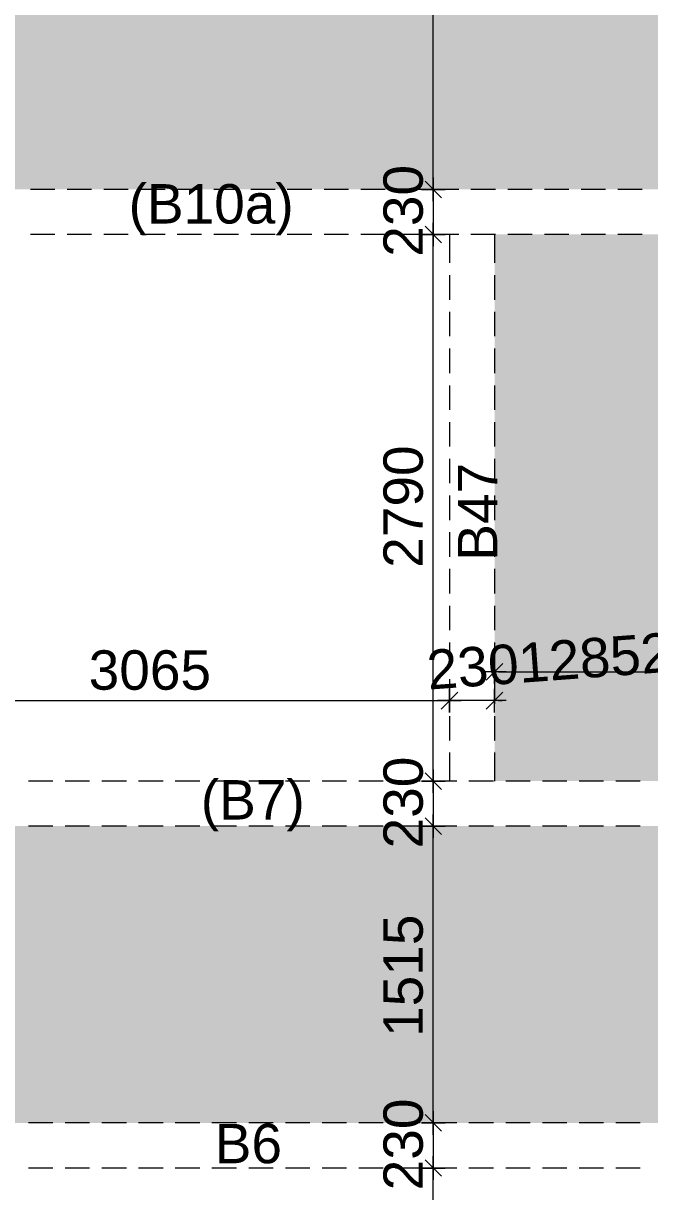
# Model space of a CAD drawing. Header units: millimetres. Extents: x -1303 to 98744, y -1303 to 90097.
# Drawn here: x 9123 to 12321, y 20072 to 26035 of the extents above; entities that cross this region are included whole.
import ezdxf

# ---------------------------------------------------------------- set-up
doc = ezdxf.new("R2010")
doc.units = ezdxf.units.MM
doc.layers.add('PDF_Geometry', color=7, linetype='Continuous')
doc.layers.add('PDF_Text', color=7, linetype='Continuous')
doc.layers.add('PDF_Solid Fills', color=192, linetype='Continuous', true_color=0xc2c0c0c0)
doc.styles.add('PDF ArialMT', font='arial.ttf')

msp = doc.modelspace()

# ---------------------------------------------------------------- hatches: boundary and pattern name
at = {"layer": 'PDF_Solid Fills', "true_color": 0x0000b2}
h = msp.add_hatch(color=33, dxfattribs=at)
h.paths.add_polyline_path([(22404.2843, 31942.72087), (22404.2843, 32112.74047), (19209.26177, 32112.74047), (19209.26177, 30922.67974), (22404.2843, 30922.67974), (22404.2843, 31642.7072), (21409.2932, 31642.7072), (21409.2932, 31942.72087)], flags=0)
h.paths.add_polyline_path([(11529.29261, 29607.70354), (11529.29261, 32397.68983), (12814.30857, 32397.68983), (12814.30857, 29607.70354)], flags=0)
h.paths.add_polyline_path([(12814.30857, 32627.71257), (12814.30857, 34142.75024), (8234.23832, 34142.75024), (8234.23832, 32627.71257)], flags=0)
h.paths.add_polyline_path([(12814.30857, 22167.74491), (12814.30857, 24957.72913), (11529.29261, 24957.72913), (11529.29261, 22167.74491)], flags=0)
h.paths.add_polyline_path([(8234.23832, 21937.72009), (8234.23832, 20422.68242), (12814.30857, 20422.68242), (12814.30857, 21937.72009)], flags=0)
h.paths.add_polyline_path([(21869.25605, 23642.75499), (21869.25605, 22452.69219), (19209.26177, 22452.69219), (19209.26177, 23642.75499)], flags=0)
h.paths.add_polyline_path([(23229.25373, 22452.69219), (23229.25373, 23642.75499), (25959.23687, 23642.75499), (25959.23687, 22452.69219)], flags=0)
h.paths.add_polyline_path([(32354.27376, 21952.6997), (32354.27376, 20422.68242), (36934.25928, 20422.68242), (36934.25928, 21952.6997)], flags=0)
h.paths.add_polyline_path([(33639.29074, 24957.72913), (33639.29074, 22182.72451), (32354.27376, 22182.72451), (32354.27376, 24957.72913)], flags=0)
h.paths.add_polyline_path([(26964.2984, 30922.67974), (26964.2984, 32112.74047), (30159.32092, 32112.74047), (30159.32092, 30922.67974)], flags=0)
h.paths.add_polyline_path([(28349.2614, 32342.68057), (28349.2614, 33242.7154), (27564.23691, 33242.7154), (27564.23691, 32342.68057)], flags=0)
h.paths.add_polyline_path([(40634.2682, 32627.71257), (40634.2682, 34142.75024), (36554.27309, 34142.75024), (36554.27309, 32627.71257)], flags=0)
h.paths.add_polyline_path([(36554.27309, 29607.70354), (36554.27309, 32397.68983), (37839.28802, 32397.68983), (37839.28802, 29607.70354)], flags=0)
h.paths.add_polyline_path([(41994.26382, 34142.75024), (41994.26382, 32627.71257), (46074.25892, 32627.71257), (46074.25892, 34142.75024)], flags=0)
h.paths.add_polyline_path([(46074.25892, 32397.68983), (46074.25892, 29607.70354), (44789.244, 29607.70354), (44789.244, 32397.68983)], flags=0)
h.paths.add_polyline_path([(45694.27273, 20422.68242), (45694.27273, 21952.6997), (50274.26033, 21952.6997), (50274.26033, 20422.68242)], flags=0)
h.paths.add_polyline_path([(48989.24127, 22182.72451), (48989.24127, 24957.72913), (50274.26033, 24957.72913), (50274.26033, 22182.72451)], flags=0)
h.paths.add_polyline_path([(52469.2958, 32112.74047), (52469.2958, 30922.67974), (55664.23361, 30922.67974), (55664.23361, 32112.74047)], flags=0)
h.paths.add_polyline_path([(55064.29717, 32342.68057), (55064.29717, 33242.7154), (54439.30655, 33242.7154), (54439.30655, 32342.68057)], flags=0)
h.paths.add_polyline_path([(63419.27024, 30922.67974), (63419.27024, 32112.74047), (60524.25933, 32112.74047), (60524.25933, 31222.69135), (60224.24978, 31222.69135), (60224.24978, 30922.67974)], flags=0)
h.paths.add_polyline_path([(60819.28118, 23642.75499), (60819.28118, 22452.69219), (63419.27024, 22452.69219), (63419.27024, 23642.75499)], flags=0)
h.paths.add_polyline_path([(56669.29721, 23642.75499), (56669.29721, 22452.69219), (59359.2507, 22452.69219), (59359.2507, 23642.75499)], flags=0)
h.paths.add_polyline_path([(71099.24354, 29607.70354), (71099.24354, 32397.68983), (69814.31126, 32397.68983), (69814.31126, 29607.70354)], flags=0)
h.paths.add_polyline_path([(71099.24354, 22167.74491), (71099.24354, 24957.72913), (69814.31126, 24957.72913), (69814.31126, 22167.74491)], flags=0)
h.paths.add_polyline_path([(69814.31126, 21937.72009), (69814.31126, 20422.68242), (74394.29472, 20422.68242), (74394.29472, 21937.72009)], flags=0)
h.paths.add_polyline_path([(69814.31126, 34142.75024), (69814.31126, 32627.71257), (74394.29472, 32627.71257), (74394.29472, 34142.75024)], flags=0)
at = {"layer": 'PDF_Solid Fills', "true_color": 0x00007f}
h = msp.add_hatch(color=254, dxfattribs=at)
h.paths.add_polyline_path([(31469.30117, 29377.68079), (31469.30117, 25187.75188), (33129.31253, 25187.75188), (33129.31253, 29377.68079)], flags=0)
h.paths.add_polyline_path([(33359.25057, 25187.75188), (33359.25057, 29377.68079), (36934.25928, 29377.68079), (36934.25928, 25187.75188)], flags=0)
h.paths.add_polyline_path([(37164.2841, 25187.75188), (37164.2841, 29377.68079), (40934.27775, 29377.68079), (40934.27775, 25187.75188)], flags=0)
h.paths.add_polyline_path([(41164.30255, 25182.67534), (41164.30255, 29377.68079), (45464.24791, 29377.68079), (45464.24791, 25182.67534)], flags=0)
h.paths.add_polyline_path([(45694.27273, 29377.68079), (45694.27273, 25187.75188), (49039.2587, 25187.75188), (49039.2587, 29377.68079)], flags=0)
h.paths.add_polyline_path([(49269.28352, 25187.75188), (49269.28352, 29377.68079), (51159.31349, 29377.68079), (51159.31349, 25187.75188)], flags=0)
h.paths.add_polyline_path([(41164.30255, 21382.72041), (41164.30255, 24957.72913), (45464.24791, 24957.72913), (45464.24791, 21382.72041)], flags=0)
h.paths.add_polyline_path([(37164.2841, 24957.72913), (37164.2841, 21382.72041), (40934.27775, 21382.72041), (40934.27775, 24957.72913)], flags=0)
h.paths.add_polyline_path([(40934.27775, 19182.68898), (40934.27775, 21152.69766), (37164.2841, 21152.69766), (37164.2841, 18512.67482), (40864.28888, 18512.67482), (40864.28888, 19182.68898)], flags=0)
h.paths.add_polyline_path([(41164.30255, 21152.69766), (41164.30255, 18512.67482), (43234.25726, 18512.67482), (43234.25726, 21152.69766)], flags=0)
h.paths.add_polyline_path([(41164.30255, 18282.73679), (45464.24791, 18282.73679), (45464.24791, 15760.43508), (41164.30255, 15663.95813)], flags=0)
h.paths.add_polyline_path([(37164.2841, 18282.73679), (40934.27775, 18282.73679), (40934.27775, 15658.79481), (37164.2841, 15574.16518)], flags=0)
h.paths.add_polyline_path([(12814.30857, 29377.68079), (12814.30857, 25187.75188), (8234.23832, 25187.75188), (8234.23832, 29377.68079)], flags=0)
h.paths.add_polyline_path([(13044.24764, 25187.75188), (13044.24764, 29377.68079), (15954.23712, 29377.68079), (15954.23712, 25187.75188)], flags=0)
h.paths.add_polyline_path([(16184.2609, 29377.68079), (16184.2609, 25187.75188), (18909.25016, 25187.75188), (18909.25016, 29377.68079)], flags=0)
h.paths.add_polyline_path([(66559.28558, 25187.75188), (66559.28558, 29377.68079), (63649.29506, 29377.68079), (63649.29506, 25187.75188)], flags=0)
h.paths.add_polyline_path([(66789.30626, 25187.75188), (66789.30626, 29377.68079), (69584.28231, 29377.68079), (69584.28231, 25187.75188)], flags=0)
h.paths.add_polyline_path([(69814.31126, 29377.68079), (69814.31126, 25187.75188), (74394.29472, 25187.75188), (74394.29472, 29377.68079)], flags=0)

# ---------------------------------------------------------------- linework, layer by layer
at = {"layer": 'PDF_Geometry', "color": 122, "lineweight": 0, "true_color": 0x00b88a}
for points in [[(11216.58656, 25227.02118), (11216.58656, 25207.55595), (11216.58656, 29356.94694), (11216.58656, 29337.48171)], [(11216.58656, 25187.24567), (11216.58656, 24957.05143)], [(11216.58656, 22207.4357), (11216.58656, 22187.12542), (11216.58656, 24937.58828), (11216.58656, 24917.27592)], [(11528.86905, 22664.43569), (11528.86905, 22784.60934)], [(11588.95691, 22724.52355), (11468.78223, 22724.52355)], [(11571.18386, 22766.83836), (11486.55424, 22682.20874)], [(11549.18037, 22724.52355), (12794.08196, 22724.52355), (12773.77168, 22724.52355)], [(11571.18386, 22620.42869), (11486.55424, 22534.95194)], [(11528.86905, 22518.02602), (11528.86905, 22637.35462)], [(8274.01384, 22578.11388), (8253.70251, 22578.11388), (11279.21165, 22578.11388), (11258.90137, 22578.11388)], [(11528.86905, 22578.11388), (11298.67688, 22578.11388)], [(11588.95691, 22578.11388), (11468.78223, 22578.11388)], [(11549.18037, 22578.11388), (11568.64559, 22578.11388)], [(11216.58656, 22167.66019), (11216.58656, 21937.46803)], [(11216.58656, 20462.37323), (11216.58656, 20442.06087), (11216.58656, 21917.15567), (11216.58656, 21897.69044)], [(11216.58656, 20422.59772), (11216.58656, 20192.40347)], [(11216.58656, 17142.35257), (11216.58656, 17122.04229), (11216.58656, 20172.09319), (11216.58656, 20152.62796)]]:
    msp.add_lwpolyline(points, dxfattribs=at)
for points in [[(11258.90137, 25144.93086), (11174.27175, 25229.56049)], [(11216.58656, 25127.15781), (11216.58656, 25247.33146)], [(11156.49869, 25187.24567), (11276.67338, 25187.24567)], [(11174.27175, 24999.36624), (11258.90137, 24914.73662)], [(11216.58656, 25017.13929), (11216.58656, 24896.96564)], [(11276.67338, 24957.05143), (11156.49869, 24957.05143)], [(11340.99169, 22620.42869), (11256.36207, 22534.95194)], [(11298.67688, 22518.02602), (11298.67688, 22637.35462)], [(11358.76371, 22578.11388), (11238.59005, 22578.11388)], [(11258.90137, 22124.49826), (11174.27175, 22209.97501)], [(11216.58656, 22107.57233), (11216.58656, 22226.90093)], [(11156.49869, 22167.66019), (11276.67338, 22167.66019)], [(11174.27175, 21979.78284), (11258.90137, 21895.15321)], [(11216.58656, 21997.55382), (11216.58656, 21877.38016)], [(11276.67338, 21937.46803), (11156.49869, 21937.46803)], [(11258.90137, 20380.2829), (11174.27175, 20464.91253)], [(11216.58656, 20362.50985), (11216.58656, 20482.68351)], [(11156.49869, 20422.59772), (11276.67338, 20422.59772)], [(11174.27175, 20234.71829), (11258.90137, 20150.08866)], [(11216.58656, 20252.49134), (11216.58656, 20132.31768)], [(11276.67338, 20192.40347), (11156.49869, 20192.40347)]]:
    msp.add_lwpolyline(points, close=True, dxfattribs=at)
at = {"layer": 'PDF_Geometry', "color": 157, "lineweight": 0, "true_color": 0x3f5f7f}
for points in [[(9283.64568, 25187.24567), (9159.23952, 25187.24567)], [(9471.52305, 25187.24567), (9346.27182, 25187.24567)], [(9658.55431, 25187.24567), (9534.14917, 25187.24567)], [(9846.4327, 25187.24567), (9721.18045, 25187.24567)], [(10033.46397, 25187.24567), (9909.05883, 25187.24567)], [(10221.34132, 25187.24567), (10096.0901, 25187.24567)], [(10409.21971, 25187.24567), (10283.96746, 25187.24567)], [(10596.25098, 25187.24567), (10470.99872, 25187.24567)], [(10784.12834, 25187.24567), (10658.87711, 25187.24567)], [(10971.16064, 25187.24567), (10846.75447, 25187.24567)], [(11159.038, 25187.24567), (11033.78574, 25187.24567)], [(11346.06927, 25187.24567), (11221.66412, 25187.24567)], [(11533.94766, 25187.24567), (11408.6954, 25187.24567)], [(11720.97892, 25187.24567), (11596.57275, 25187.24567)], [(11908.85628, 25187.24567), (11783.60505, 25187.24567)], [(12096.73467, 25187.24567), (11971.48241, 25187.24567)], [(12283.76593, 25187.24567), (12158.51368, 25187.24567)], [(9283.64568, 24957.05143), (9159.23952, 24957.05143)], [(9471.52305, 24957.05143), (9346.27182, 24957.05143)], [(9658.55431, 24957.05143), (9534.14917, 24957.05143)], [(9846.4327, 24957.05143), (9721.18045, 24957.05143)], [(10033.46397, 24957.05143), (9909.05883, 24957.05143)], [(10221.34132, 24957.05143), (10096.0901, 24957.05143)], [(10409.21971, 24957.05143), (10283.96746, 24957.05143)], [(10596.25098, 24957.05143), (10470.99872, 24957.05143)], [(10784.12834, 24957.05143), (10658.87711, 24957.05143)], [(10971.16064, 24957.05143), (10846.75447, 24957.05143)], [(11159.038, 24957.05143), (11033.78574, 24957.05143)], [(11346.06927, 24957.05143), (11221.66412, 24957.05143)], [(11298.67688, 24957.05143), (11298.67688, 24812.33601)], [(11533.94766, 24957.05143), (11408.6954, 24957.05143)], [(11528.86905, 24957.05143), (11528.86905, 24812.33601)], [(11720.97892, 24957.05143), (11596.57275, 24957.05143)], [(11908.85628, 24957.05143), (11783.60505, 24957.05143)], [(12096.73467, 24957.05143), (11971.48241, 24957.05143)], [(12283.76593, 24957.05143), (12158.51368, 24957.05143)], [(11298.67688, 24749.70885), (11298.67688, 24624.45866)], [(11528.86905, 24749.70885), (11528.86905, 24624.45866)], [(11298.67688, 24562.67862), (11298.67688, 24437.42636)], [(11528.86905, 24562.67862), (11528.86905, 24437.42636)], [(11298.67688, 24374.80126), (11298.67688, 24249.549)], [(11528.86905, 24374.80126), (11528.86905, 24249.549)], [(11298.67688, 24186.92183), (11298.67688, 24062.5167)], [(11528.86905, 24186.92183), (11528.86905, 24062.5167)], [(11298.67688, 23999.8916), (11298.67688, 23874.63934)], [(11528.86905, 23999.8916), (11528.86905, 23874.63934)], [(11298.67688, 23812.01425), (11298.67688, 23687.60704)], [(11528.86905, 23812.01425), (11528.86905, 23687.60704)], [(11298.67688, 23624.98194), (11298.67688, 23499.72968)], [(11528.86905, 23624.98194), (11528.86905, 23499.72968)], [(11298.67688, 23437.10459), (11298.67688, 23312.69945)], [(11528.86905, 23437.10459), (11528.86905, 23312.69945)], [(11298.67688, 23250.07228), (11298.67688, 23124.82002)], [(11528.86905, 23250.07228), (11528.86905, 23124.82002)], [(11298.67688, 23062.19493), (11298.67688, 22936.94267)], [(11528.86905, 23062.19493), (11528.86905, 22936.94267)], [(11298.67688, 22875.16263), (11298.67688, 22749.91244)], [(11528.86905, 22875.16263), (11528.86905, 22749.91244)], [(11298.67688, 22687.28527), (11298.67688, 22562.03301)], [(11528.86905, 22687.28527), (11528.86905, 22562.03301)], [(11298.67688, 22499.40791), (11298.67688, 22375.00278)], [(11528.86905, 22499.40791), (11528.86905, 22375.00278)], [(11298.67688, 22312.37561), (11298.67688, 22167.66019)], [(11528.86905, 22312.37561), (11528.86905, 22167.66019)], [(9273.48951, 22167.66019), (9149.08437, 22167.66019)], [(9461.3679, 22167.66019), (9336.11565, 22167.66019)], [(9649.24526, 22167.66019), (9523.99403, 22167.66019)], [(9836.27653, 22167.66019), (9711.0253, 22167.66019)], [(10024.15491, 22167.66019), (9898.90266, 22167.66019)], [(10211.18618, 22167.66019), (10085.93392, 22167.66019)], [(10399.06354, 22167.66019), (10273.81231, 22167.66019)], [(10586.09584, 22167.66019), (10461.68967, 22167.66019)], [(10773.9732, 22167.66019), (10648.72094, 22167.66019)], [(10961.00447, 22167.66019), (10836.59933, 22167.66019)], [(11148.88286, 22167.66019), (11023.6306, 22167.66019)], [(11336.76021, 22167.66019), (11211.50795, 22167.66019)], [(11523.79148, 22167.66019), (11398.54026, 22167.66019)], [(11711.66987, 22167.66019), (11586.41761, 22167.66019)], [(11898.70113, 22167.66019), (11773.44888, 22167.66019)], [(12086.5785, 22167.66019), (11961.32727, 22167.66019)], [(12273.60976, 22167.66019), (12149.20463, 22167.66019)], [(9273.48951, 21937.46803), (9149.08437, 21937.46803)], [(9461.3679, 21937.46803), (9336.11565, 21937.46803)], [(9649.24526, 21937.46803), (9523.99403, 21937.46803)], [(9836.27653, 21937.46803), (9711.0253, 21937.46803)], [(10024.15491, 21937.46803), (9898.90266, 21937.46803)], [(10211.18618, 21937.46803), (10085.93392, 21937.46803)], [(10399.06354, 21937.46803), (10273.81231, 21937.46803)], [(10586.09584, 21937.46803), (10461.68967, 21937.46803)], [(10773.9732, 21937.46803), (10648.72094, 21937.46803)], [(10961.00447, 21937.46803), (10836.59933, 21937.46803)], [(11148.88286, 21937.46803), (11023.6306, 21937.46803)], [(11336.76021, 21937.46803), (11211.50795, 21937.46803)], [(11523.79148, 21937.46803), (11398.54026, 21937.46803)], [(11711.66987, 21937.46803), (11586.41761, 21937.46803)], [(11898.70113, 21937.46803), (11773.44888, 21937.46803)], [(12086.5785, 21937.46803), (11961.32727, 21937.46803)], [(12273.60976, 21937.46803), (12149.20463, 21937.46803)], [(9273.48951, 20422.59772), (9149.08437, 20422.59772)], [(9461.3679, 20422.59772), (9336.11565, 20422.59772)], [(9649.24526, 20422.59772), (9523.99403, 20422.59772)], [(9836.27653, 20422.59772), (9711.0253, 20422.59772)], [(10024.15491, 20422.59772), (9898.90266, 20422.59772)], [(10211.18618, 20422.59772), (10085.93392, 20422.59772)], [(10399.06354, 20422.59772), (10273.81231, 20422.59772)], [(10586.09584, 20422.59772), (10461.68967, 20422.59772)], [(10773.9732, 20422.59772), (10648.72094, 20422.59772)], [(10961.00447, 20422.59772), (10836.59933, 20422.59772)], [(11148.88286, 20422.59772), (11023.6306, 20422.59772)], [(11336.76021, 20422.59772), (11211.50795, 20422.59772)], [(11523.79148, 20422.59772), (11398.54026, 20422.59772)], [(11711.66987, 20422.59772), (11586.41761, 20422.59772)], [(11898.70113, 20422.59772), (11773.44888, 20422.59772)], [(12086.5785, 20422.59772), (11961.32727, 20422.59772)], [(12273.60976, 20422.59772), (12149.20463, 20422.59772)], [(9273.48951, 20192.40347), (9149.08437, 20192.40347)], [(9461.3679, 20192.40347), (9336.11565, 20192.40347)], [(9649.24526, 20192.40347), (9523.99403, 20192.40347)], [(9836.27653, 20192.40347), (9711.0253, 20192.40347)], [(10024.15491, 20192.40347), (9898.90266, 20192.40347)], [(10211.18618, 20192.40347), (10085.93392, 20192.40347)], [(10399.06354, 20192.40347), (10273.81231, 20192.40347)], [(10586.09584, 20192.40347), (10461.68967, 20192.40347)], [(10773.9732, 20192.40347), (10648.72094, 20192.40347)], [(10961.00447, 20192.40347), (10836.59933, 20192.40347)], [(11148.88286, 20192.40347), (11023.6306, 20192.40347)], [(11336.76021, 20192.40347), (11211.50795, 20192.40347)], [(11523.79148, 20192.40347), (11398.54026, 20192.40347)], [(11711.66987, 20192.40347), (11586.41761, 20192.40347)], [(11898.70113, 20192.40347), (11773.44888, 20192.40347)], [(12086.5785, 20192.40347), (11961.32727, 20192.40347)], [(12273.60976, 20192.40347), (12149.20463, 20192.40347)]]:
    msp.add_lwpolyline(points, dxfattribs=at)
at = {"layer": 'PDF_Geometry', "lineweight": 0}
for points in [[(11216.58656, 25187.24567), (11216.58656, 25187.24567)], [(11216.58656, 25187.24567), (11216.58656, 25187.24567)], [(11216.58656, 24957.05143), (11216.58656, 24957.05143)], [(11216.58656, 24957.05143), (11216.58656, 24957.05143)], [(11528.86905, 22724.52355), (11528.86905, 22724.52355)], [(11528.86905, 22633.12314), (11528.86905, 22633.12314)], [(11298.67688, 22578.11388), (11298.67688, 22578.11388)], [(11298.67688, 22578.11388), (11298.67688, 22578.11388)], [(11528.86905, 22578.11388), (11528.86905, 22578.11388)], [(11528.86905, 22570.49597), (11528.86905, 22570.49597)], [(11298.67688, 22497.71574), (11298.67688, 22497.71574)], [(11298.67688, 22497.71574), (11298.67688, 22497.71574)], [(11528.86905, 22508.718), (11528.86905, 22508.718)], [(11528.86905, 22497.71574), (11528.86905, 22497.71574)], [(11298.67688, 22435.08857), (11298.67688, 22435.08857)], [(11298.67688, 22435.08857), (11298.67688, 22435.08857)], [(11528.86905, 22446.09083), (11528.86905, 22446.09083)], [(11528.86905, 22435.08857), (11528.86905, 22435.08857)], [(11298.67688, 22372.46347), (11298.67688, 22372.46347)], [(11298.67688, 22372.46347), (11298.67688, 22372.46347)], [(11528.86905, 22383.46574), (11528.86905, 22383.46574)], [(11528.86905, 22372.46347), (11528.86905, 22372.46347)], [(11298.67688, 22309.83838), (11298.67688, 22309.83838)], [(11298.67688, 22309.83838), (11298.67688, 22309.83838)], [(11528.86905, 22320.83857), (11528.86905, 22320.83857)], [(11528.86905, 22309.83838), (11528.86905, 22309.83838)], [(11298.67688, 22247.21121), (11298.67688, 22247.21121)], [(11298.67688, 22247.21121), (11298.67688, 22247.21121)], [(11528.86905, 22258.21348), (11528.86905, 22258.21348)], [(11528.86905, 22247.21121), (11528.86905, 22247.21121)], [(11216.58656, 22167.66019), (11216.58656, 22167.66019)], [(11216.58656, 22167.66019), (11216.58656, 22167.66019)], [(11298.67688, 22167.66019), (11298.67688, 22167.66019)], [(11298.67688, 22167.66019), (11298.67688, 22167.66019)], [(11528.86905, 22167.66019), (11528.86905, 22167.66019)], [(11528.86905, 22167.66019), (11528.86905, 22167.66019)], [(11216.58656, 21937.46803), (11216.58656, 21937.46803)], [(11216.58656, 21937.46803), (11216.58656, 21937.46803)], [(11216.58656, 20422.59772), (11216.58656, 20422.59772)], [(11216.58656, 20422.59772), (11216.58656, 20422.59772)], [(11216.58656, 20192.40347), (11216.58656, 20192.40347)], [(11216.58656, 20192.40347), (11216.58656, 20192.40347)]]:
    msp.add_lwpolyline(points, dxfattribs=at)

# ---------------------------------------------------------------- texts
at = {"layer": 'PDF_Text', "char_height": 201.084641, "attachment_point": 4, "style": 'PDF ArialMT'}
for s, insert, rotation in [('230', (11063.68761, 24843.57538), 90), ('2790', (11063.68761, 23255.91111), 90), ('2301285230', (11184.58616, 22732.75603), 4.235500481), ('230', (11063.68761, 21823.45353), 90), ('1515', (11063.68761, 20861.11438), 90), ('230', (11063.68761, 20078.38288), 90)]:
    msp.add_mtext(s, dxfattribs=dict(at, insert=insert, rotation=rotation))
at = {"layer": 'PDF_Text', "color": 6, "char_height": 201.084641, "attachment_point": 4, "style": 'PDF ArialMT'}
for s, insert in [('(B10a)', (9660.47589, 25083.42784)), ('(B7)', (10029.35302, 22041.34145)), ('B6', (10100.44018, 20315.70205))]:
    msp.add_mtext(s, dxfattribs=dict(at, insert=insert))
at = {"layer": 'PDF_Text', "color": 6, "insert": (11442.56877, 23292.09393), "char_height": 201.084641, "attachment_point": 4, "rotation": 90, "style": 'PDF ArialMT'}
msp.add_mtext('B47', dxfattribs=at)
at = {"layer": 'PDF_Text', "insert": (9456.51677, 22732.75603), "char_height": 201.084641, "attachment_point": 4, "style": 'PDF ArialMT'}
msp.add_mtext('3065', dxfattribs=at)

doc.saveas('drawing.dxf')
